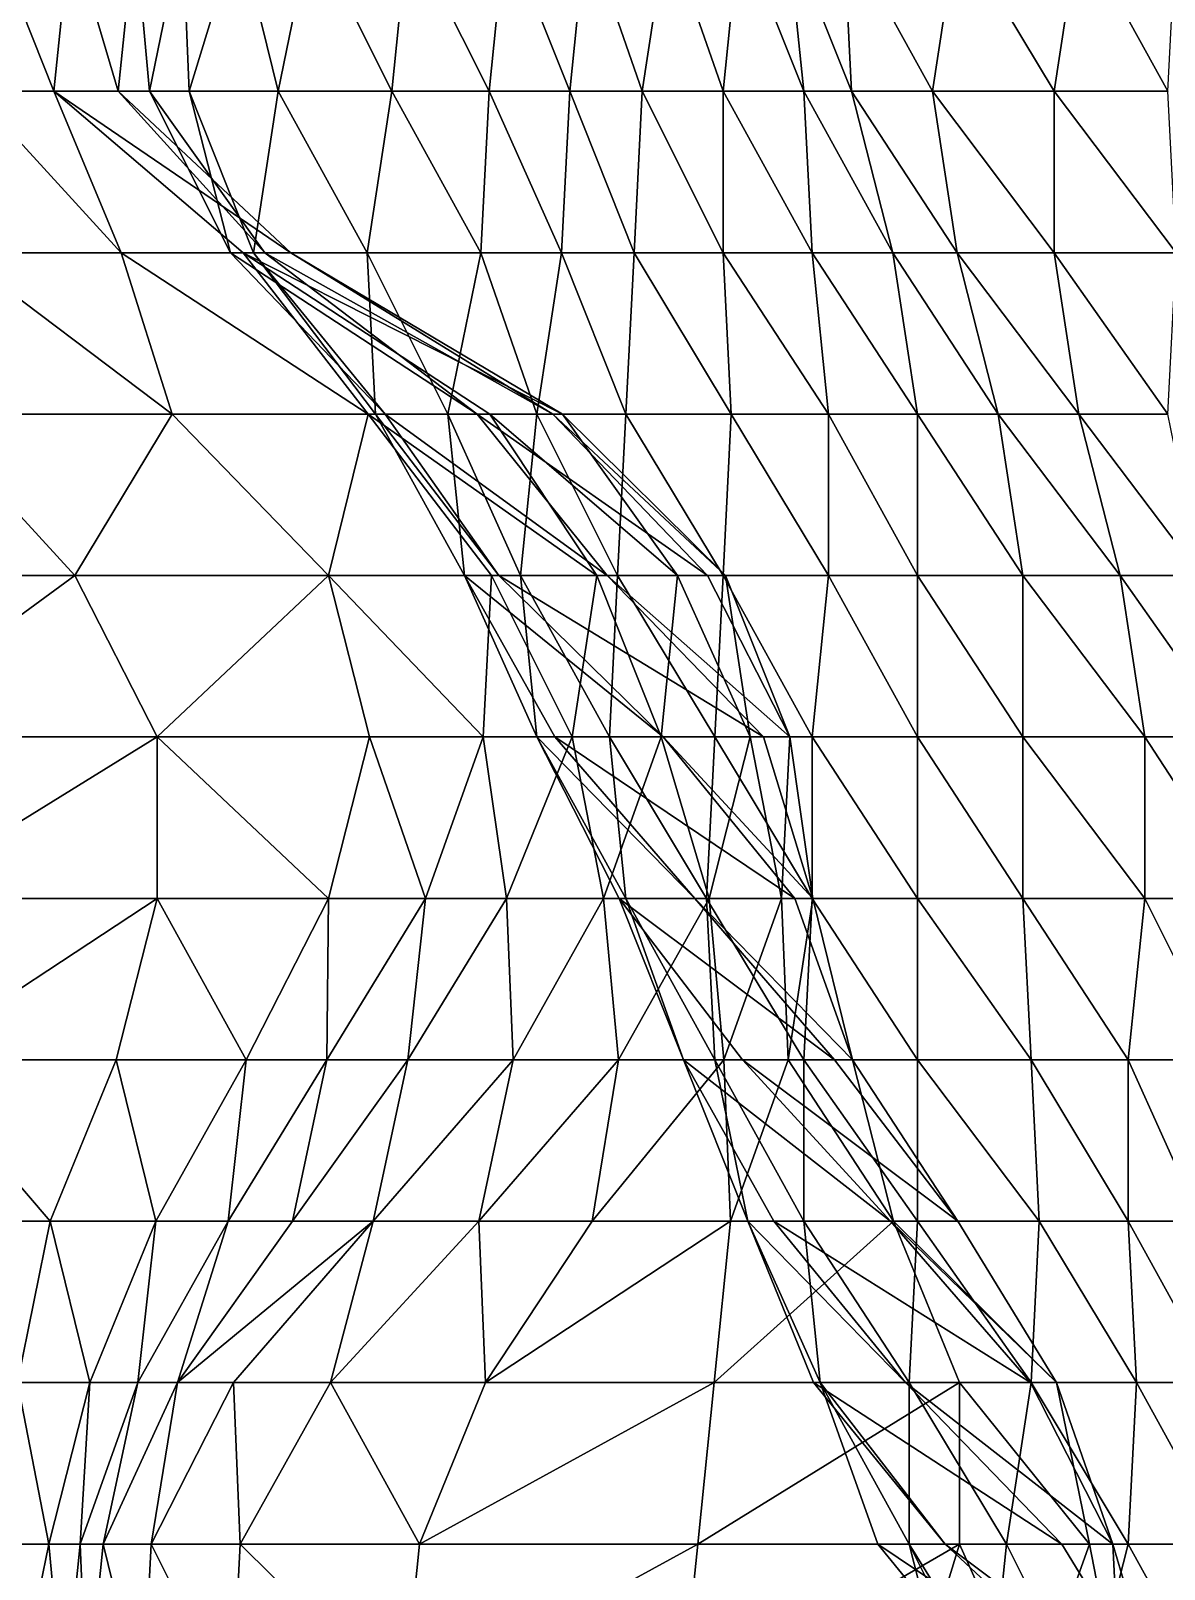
# Model space of a CAD drawing. Header units: metres. Extents: x -137 to 231, y -240 to 234.
# Drawn here: x 8.4 to 50.5, y 95.1 to 152.3 of the extents above; entities that cross this region are included whole.
import ezdxf

# ---------------------------------------------------------------- set-up
doc = ezdxf.new("R2010")
doc.units = ezdxf.units.M

msp = doc.modelspace()

# ---------------------------------------------------------------- linework, layer by layer
for points in [[(6.844788, 156, -347.07715), (6.233475, 150, -347.43005), (9.233475, 150, -352.62622), (9.233575, 150.0001, -352.62613)], [(6.844788, 156, -347.07715), (9.233475, 150, -352.62622), (9.844788, 156, -352.2733), (9.844888, 156.0001, -352.2732)], [(9.844788, 156, -352.2733), (9.233475, 150, -352.62622), (11.622162, 150, -358.17532), (11.622262, 150.0001, -358.17523)], [(9.844788, 156, -352.2733), (11.622162, 150, -358.17532), (12.233475, 156, -357.8224), (12.233575, 156.0001, -357.8223)], [(12.233475, 156, -357.8224), (11.622162, 150, -358.17532), (12.788239, 150, -364.4303), (12.788339, 150.0001, -364.4302)], [(12.233475, 156, -357.8224), (12.788239, 150, -364.4303), (14.010849, 156, -363.72443), (14.010949, 156.0001, -363.72433)], [(14.010849, 156, -363.72443), (12.788239, 150, -364.4303), (14.259949, 150, -370.5088), (14.260049, 150.0001, -370.5087)], [(14.010849, 156, -363.72443), (14.259949, 150, -370.5088), (16.093887, 156, -369.44998), (16.093987, 156.0001, -369.4499)], [(16.093887, 156, -369.44998), (14.259949, 150, -370.5088), (17.565598, 150, -375.52847), (17.565697, 150.0001, -375.52838)], [(16.093887, 156, -369.44998), (17.565598, 150, -375.52847), (18.788239, 156, -374.8226), (18.788338, 156.0001, -374.8225)], [(18.788239, 156, -374.8226), (17.565598, 150, -375.52847), (21.788239, 150, -380.01877), (21.788338, 150.0001, -380.01868)], [(18.788239, 156, -374.8226), (21.788239, 150, -380.01877), (22.399536, 156, -379.66583), (22.399635, 156.0001, -379.66574)], [(22.399536, 156, -379.66583), (21.788239, 150, -380.01877), (25.399536, 150, -384.86194), (25.399635, 150.0001, -384.86185)], [(22.399536, 156, -379.66583), (25.399536, 150, -384.86194), (26.010849, 156, -384.50903), (26.010948, 156.0001, -384.50894)], [(26.010849, 156, -384.50903), (25.399536, 150, -384.86194), (28.399536, 150, -390.0581), (28.399635, 150.0001, -390.058)], [(26.010849, 156, -384.50903), (28.399536, 150, -390.0581), (29.010849, 156, -389.7052), (29.010948, 156.0001, -389.7051)], [(29.010849, 156, -389.7052), (28.399536, 150, -390.0581), (31.093887, 150, -395.43073), (31.093987, 150.0001, -395.43063)], [(29.010849, 156, -389.7052), (31.093887, 150, -395.43073), (32.01085, 156, -394.90134), (32.01095, 156.0001, -394.90125)], [(32.01085, 156, -394.90134), (31.093887, 150, -395.43073), (34.093887, 150, -400.6269), (34.093987, 150.0001, -400.6268)], [(32.01085, 156, -394.90134), (34.093887, 150, -400.6269), (34.7052, 156, -400.27396), (34.7053, 156.0001, -400.27386)], [(34.7052, 156, -400.27396), (34.093887, 150, -400.6269), (37.093887, 150, -405.82303), (37.093987, 150.0001, -405.82294)], [(34.7052, 156, -400.27396), (37.093887, 150, -405.82303), (36.482574, 156, -406.176), (36.482674, 156.0001, -406.1759)], [(36.482574, 156, -406.176), (38.87126, 150, -411.7251), (38.565598, 156, -411.90155), (38.565697, 156.0001, -411.90146)], [(36.482574, 156, -406.176), (37.093887, 150, -405.82303), (38.87126, 150, -411.7251), (38.87136, 150.0001, -411.725)], [(38.565598, 156, -411.90155), (41.87126, 150, -416.92123), (42.78824, 156, -416.3918), (42.788338, 156.0001, -416.39172)], [(38.565598, 156, -411.90155), (38.87126, 150, -411.7251), (41.87126, 150, -416.92123), (41.87136, 150.0001, -416.92114)], [(42.78824, 156, -416.3918), (41.87126, 150, -416.92123), (46.399536, 150, -421.23505), (46.399635, 150.0001, -421.23495)], [(42.78824, 156, -416.3918), (46.399536, 150, -421.23505), (47.316513, 156, -420.70563), (47.316612, 156.0001, -420.70554)], [(47.316513, 156, -420.70563), (46.399536, 150, -421.23505), (50.62216, 150, -425.72528), (50.62226, 150.0001, -425.7252)], [(47.316513, 156, -420.70563), (50.62216, 150, -425.72528), (50.92781, 156, -425.54883), (50.92791, 156.0001, -425.54874)], [(6.233475, 150, -347.43005), (5.678726, 144, -340.82214), (11.735291, 144, -344.2536), (11.735391, 144.0001, -344.2535)], [(9.233475, 150, -352.62622), (6.233475, 150, -347.43005), (11.735291, 144, -344.2536), (11.735391, 144.0001, -344.2535)], [(18.04094, 144, -354.46942), (11.622162, 150, -358.17532), (9.233475, 150, -352.62622), (9.233575, 150.0001, -352.62613)], [(9.233475, 150, -352.62622), (11.735291, 144, -344.2536), (16.263565, 144, -348.56738), (16.263664, 144.0001, -348.5673)], [(18.04094, 144, -354.46942), (9.233475, 150, -352.62622), (16.263565, 144, -348.56738), (16.263664, 144.0001, -348.5673)], [(17.067413, 144, -361.95972), (12.788239, 150, -364.4303), (11.622162, 150, -358.17532), (11.622262, 150.0001, -358.17523)], [(17.067413, 144, -361.95972), (11.622162, 150, -358.17532), (18.04094, 144, -354.46942), (18.041039, 144.0001, -354.46933)], [(12.788239, 150, -364.4303), (15.788239, 144, -369.62646), (14.259949, 150, -370.5088), (14.260049, 150.0001, -370.5087)], [(12.788239, 150, -364.4303), (17.067413, 144, -361.95972), (15.788239, 144, -369.62646), (15.788339, 144.0001, -369.62637)], [(14.259949, 150, -370.5088), (16.648636, 144, -376.0579), (17.565598, 150, -375.52847), (17.565697, 150.0001, -375.52838)], [(14.259949, 150, -370.5088), (15.788239, 144, -369.62646), (16.648636, 144, -376.0579), (16.648735, 144.0001, -376.0578)], [(17.565598, 150, -375.52847), (16.648636, 144, -376.0579), (20.871262, 144, -380.54816), (20.87136, 144.0001, -380.54807)], [(17.565598, 150, -375.52847), (20.871262, 144, -380.54816), (21.788239, 150, -380.01877), (21.788338, 150.0001, -380.01868)], [(21.788239, 150, -380.01877), (20.871262, 144, -380.54816), (25.093887, 144, -385.03845), (25.093987, 144.0001, -385.03836)], [(21.788239, 150, -380.01877), (25.093887, 144, -385.03845), (25.399536, 150, -384.86194), (25.399635, 150.0001, -384.86185)], [(25.399536, 150, -384.86194), (25.093887, 144, -385.03845), (28.093887, 144, -390.23462), (28.093987, 144.0001, -390.23453)], [(25.399536, 150, -384.86194), (28.093887, 144, -390.23462), (28.399536, 150, -390.0581), (28.399635, 150.0001, -390.058)], [(28.399536, 150, -390.0581), (28.093887, 144, -390.23462), (30.788239, 144, -395.6072), (30.788338, 144.0001, -395.60712)], [(28.399536, 150, -390.0581), (30.788239, 144, -395.6072), (31.093887, 150, -395.43073), (31.093987, 150.0001, -395.43063)], [(31.093887, 150, -395.43073), (30.788239, 144, -395.6072), (34.093887, 144, -400.6269), (34.093987, 144.0001, -400.6268)], [(31.093887, 150, -395.43073), (34.093887, 144, -400.6269), (34.093887, 150, -400.6269), (34.093987, 150.0001, -400.6268)], [(34.093887, 150, -400.6269), (37.399536, 144, -405.64658), (37.093887, 150, -405.82303), (37.093987, 150.0001, -405.82294)], [(34.093887, 150, -400.6269), (34.093887, 144, -400.6269), (37.399536, 144, -405.64658), (37.399635, 144.0001, -405.64648)], [(37.093887, 150, -405.82303), (40.399536, 144, -410.84274), (38.87126, 150, -411.7251), (38.87136, 150.0001, -411.725)], [(37.093887, 150, -405.82303), (37.399536, 144, -405.64658), (40.399536, 144, -410.84274), (40.399635, 144.0001, -410.84265)], [(38.87126, 150, -411.7251), (42.78824, 144, -416.3918), (41.87126, 150, -416.92123), (41.87136, 150.0001, -416.92114)], [(38.87126, 150, -411.7251), (40.399536, 144, -410.84274), (42.78824, 144, -416.3918), (42.788338, 144.0001, -416.39172)], [(41.87126, 150, -416.92123), (46.399536, 144, -421.23505), (46.399536, 150, -421.23505), (46.399635, 150.0001, -421.23495)], [(41.87126, 150, -416.92123), (42.78824, 144, -416.3918), (46.399536, 144, -421.23505), (46.399635, 144.0001, -421.23495)], [(46.399536, 150, -421.23505), (50.92781, 144, -425.54883), (50.62216, 150, -425.72528), (50.62226, 150.0001, -425.7252)], [(46.399536, 150, -421.23505), (46.399536, 144, -421.23505), (50.92781, 144, -425.54883), (50.92791, 144.0001, -425.54874)], [(5.678726, 144, -340.82214), (4.512665, 138, -334.5672), (13.625778, 138, -336.23392), (13.625878, 138.0001, -336.23383)], [(11.735291, 144, -344.2536), (5.678726, 144, -340.82214), (13.625778, 138, -336.23392), (13.625878, 138.0001, -336.23383)], [(11.735291, 144, -344.2536), (13.625778, 138, -336.23392), (20.904968, 138, -338.95947), (20.905067, 138.0001, -338.95938)], [(16.263565, 144, -348.56738), (11.735291, 144, -344.2536), (20.904968, 138, -338.95947), (20.905067, 138.0001, -338.95938)], [(24.957916, 138, -364.33234), (15.788239, 144, -369.62646), (17.067413, 144, -361.95972), (17.067513, 144.0001, -361.95963)], [(21.539139, 138, -373.23438), (16.648636, 144, -376.0579), (15.788239, 144, -369.62646), (15.788339, 144.0001, -369.62637)], [(21.539139, 138, -373.23438), (15.788239, 144, -369.62646), (24.957916, 138, -364.33234), (24.958015, 138.0001, -364.33224)], [(28.127594, 138, -348.6459), (18.04094, 144, -354.46942), (16.263565, 144, -348.56738), (16.263664, 144.0001, -348.5673)], [(16.263565, 144, -348.56738), (20.904968, 138, -338.95947), (25.433243, 138, -343.2733), (25.433342, 138.0001, -343.2732)], [(28.127594, 138, -348.6459), (16.263565, 144, -348.56738), (25.433243, 138, -343.2733), (25.433342, 138.0001, -343.2732)], [(16.648636, 144, -376.0579), (21.17691, 138, -380.3717), (20.871262, 144, -380.54816), (20.87136, 144.0001, -380.54807)], [(16.648636, 144, -376.0579), (21.539139, 138, -373.23438), (21.17691, 138, -380.3717), (21.17701, 138.0001, -380.3716)], [(27.765366, 138, -355.78323), (17.067413, 144, -361.95972), (18.04094, 144, -354.46942), (18.041039, 144.0001, -354.46933)], [(24.957916, 138, -364.33234), (17.067413, 144, -361.95972), (27.765366, 138, -355.78323), (27.765465, 138.0001, -355.78314)], [(27.765366, 138, -355.78323), (18.04094, 144, -354.46942), (28.127594, 138, -348.6459), (28.127693, 138.0001, -348.6458)], [(20.871262, 144, -380.54816), (23.871262, 138, -385.74432), (25.093887, 144, -385.03845), (25.093987, 144.0001, -385.03836)], [(20.871262, 144, -380.54816), (21.17691, 138, -380.3717), (23.871262, 138, -385.74432), (23.87136, 138.0001, -385.74423)], [(25.093887, 144, -385.03845), (23.871262, 138, -385.74432), (27.17691, 138, -390.764), (27.17701, 138.0001, -390.76392)], [(25.093887, 144, -385.03845), (27.17691, 138, -390.764), (28.093887, 144, -390.23462), (28.093987, 144.0001, -390.23453)], [(28.093887, 144, -390.23462), (27.17691, 138, -390.764), (30.482574, 138, -395.78366), (30.482674, 138.0001, -395.78357)], [(28.093887, 144, -390.23462), (30.482574, 138, -395.78366), (30.788239, 144, -395.6072), (30.788338, 144.0001, -395.60712)], [(30.788239, 144, -395.6072), (30.482574, 138, -395.78366), (34.399536, 138, -400.45044), (34.399635, 138.0001, -400.45035)], [(30.788239, 144, -395.6072), (34.399536, 138, -400.45044), (34.093887, 144, -400.6269), (34.093987, 144.0001, -400.6268)], [(34.093887, 144, -400.6269), (38.01085, 138, -405.29364), (37.399536, 144, -405.64658), (37.399635, 144.0001, -405.64648)], [(34.093887, 144, -400.6269), (34.399536, 138, -400.45044), (38.01085, 138, -405.29364), (38.01095, 138.0001, -405.29355)], [(37.399536, 144, -405.64658), (41.316513, 138, -410.31332), (40.399536, 144, -410.84274), (40.399635, 144.0001, -410.84265)], [(37.399536, 144, -405.64658), (38.01085, 138, -405.29364), (41.316513, 138, -410.31332), (41.316612, 138.0001, -410.31323)], [(40.399536, 144, -410.84274), (44.316513, 138, -415.50946), (42.78824, 144, -416.3918), (42.788338, 144.0001, -416.39172)], [(40.399536, 144, -410.84274), (41.316513, 138, -410.31332), (44.316513, 138, -415.50946), (44.316612, 138.0001, -415.50937)], [(42.78824, 144, -416.3918), (47.316513, 138, -420.70563), (46.399536, 144, -421.23505), (46.399635, 144.0001, -421.23495)], [(42.78824, 144, -416.3918), (44.316513, 138, -415.50946), (47.316513, 138, -420.70563), (47.316612, 138.0001, -420.70554)], [(46.399536, 144, -421.23505), (50.62216, 138, -425.72528), (50.92781, 144, -425.54883), (50.92791, 144.0001, -425.54874)], [(46.399536, 144, -421.23505), (47.316513, 138, -420.70563), (50.62216, 138, -425.72528), (50.62226, 138.0001, -425.7252)], [(-0.932571, 132, -330.78278), (10.014481, 132, -331.39072), (4.512665, 138, -334.5672), (4.512765, 138.0001, -334.5671)], [(10.014481, 132, -331.39072), (13.625778, 138, -336.23392), (4.512665, 138, -334.5672), (4.512765, 138.0001, -334.5671)], [(10.014481, 132, -331.39072), (19.433243, 132, -332.88098), (13.625778, 138, -336.23392), (13.625878, 138.0001, -336.23383)], [(20.904968, 138, -338.95947), (13.625778, 138, -336.23392), (19.433243, 132, -332.88098), (19.433342, 132.0001, -332.8809)], [(20.904968, 138, -338.95947), (19.433243, 132, -332.88098), (25.489807, 132, -336.31244), (25.489906, 132.0001, -336.31235)], [(20.904968, 138, -338.95947), (29.406769, 132, -340.9792), (25.433243, 138, -343.2733), (25.433342, 138.0001, -343.2732)], [(20.904968, 138, -338.95947), (25.489807, 132, -336.31244), (29.406769, 132, -340.9792), (29.406868, 132.0001, -340.9791)], [(25.761765, 132, -377.72464), (21.17691, 138, -380.3717), (21.539139, 138, -373.23438), (21.539238, 138.0001, -373.23428)], [(21.17691, 138, -380.3717), (24.482574, 132, -385.39136), (23.871262, 138, -385.74432), (23.87136, 138.0001, -385.74423)], [(21.17691, 138, -380.3717), (25.761765, 132, -377.72464), (24.482574, 132, -385.39136), (24.482674, 132.0001, -385.39127)], [(29.791855, 132, -368.46967), (21.539139, 138, -373.23438), (24.957916, 138, -364.33234), (24.958015, 138.0001, -364.33224)], [(25.761765, 132, -377.72464), (21.539139, 138, -373.23438), (29.791855, 132, -368.46967), (29.791954, 132.0001, -368.46957)], [(23.871262, 138, -385.74432), (26.565598, 132, -391.11694), (27.17691, 138, -390.764), (27.17701, 138.0001, -390.76392)], [(23.871262, 138, -385.74432), (24.482574, 132, -385.39136), (26.565598, 132, -391.11694), (26.565697, 132.0001, -391.11685)], [(33.51628, 132, -359.39114), (24.957916, 138, -364.33234), (27.765366, 138, -355.78323), (27.765465, 138.0001, -355.78314)], [(29.791855, 132, -368.46967), (24.957916, 138, -364.33234), (33.51628, 132, -359.39114), (33.51638, 132.0001, -359.39105)], [(25.433243, 138, -343.2733), (32.40677, 132, -346.17532), (28.127594, 138, -348.6459), (28.127693, 138.0001, -348.6458)], [(25.433243, 138, -343.2733), (29.406769, 132, -340.9792), (32.40677, 132, -346.17532), (32.406868, 132.0001, -346.17523)], [(27.17691, 138, -390.764), (26.565598, 132, -391.11694), (30.17691, 132, -395.96014), (30.17701, 132.0001, -395.96005)], [(27.17691, 138, -390.764), (30.17691, 132, -395.96014), (30.482574, 138, -395.78366), (30.482674, 138.0001, -395.78357)], [(34.18416, 132, -352.07736), (27.765366, 138, -355.78323), (28.127594, 138, -348.6459), (28.127693, 138.0001, -348.6458)], [(33.51628, 132, -359.39114), (27.765366, 138, -355.78323), (34.18416, 132, -352.07736), (34.184258, 132.0001, -352.07727)], [(34.18416, 132, -352.07736), (28.127594, 138, -348.6459), (32.40677, 132, -346.17532), (32.406868, 132.0001, -346.17523)], [(30.482574, 138, -395.78366), (30.17691, 132, -395.96014), (34.093887, 132, -400.6269), (34.093987, 132.0001, -400.6268)], [(30.482574, 138, -395.78366), (34.093887, 132, -400.6269), (34.399536, 138, -400.45044), (34.399635, 138.0001, -400.45035)], [(34.399536, 138, -400.45044), (34.093887, 132, -400.6269), (38.01085, 132, -405.29364), (38.01095, 132.0001, -405.29355)], [(34.399536, 138, -400.45044), (38.01085, 132, -405.29364), (38.01085, 138, -405.29364), (38.01095, 138.0001, -405.29355)], [(38.01085, 138, -405.29364), (41.316513, 132, -410.31332), (41.316513, 138, -410.31332), (41.316612, 138.0001, -410.31323)], [(38.01085, 138, -405.29364), (38.01085, 132, -405.29364), (41.316513, 132, -410.31332), (41.316612, 132.0001, -410.31323)], [(41.316513, 138, -410.31332), (45.233475, 132, -414.98004), (44.316513, 138, -415.50946), (44.316612, 138.0001, -415.50937)], [(41.316513, 138, -410.31332), (41.316513, 132, -410.31332), (45.233475, 132, -414.98004), (45.233574, 132.0001, -414.97995)], [(44.316513, 138, -415.50946), (48.844788, 132, -419.82327), (47.316513, 138, -420.70563), (47.316612, 138.0001, -420.70554)], [(44.316513, 138, -415.50946), (45.233475, 132, -414.98004), (48.844788, 132, -419.82327), (48.844887, 132.0001, -419.82318)], [(47.316513, 138, -420.70563), (51.844788, 132, -425.0194), (50.62216, 138, -425.72528), (50.62226, 138.0001, -425.7252)], [(47.316513, 138, -420.70563), (48.844788, 132, -419.82327), (51.844788, 132, -425.0194), (51.844887, 132.0001, -425.01932)], [(1.818329, 126, -329.19458), (10.014481, 132, -331.39072), (-0.932571, 132, -330.78278), (-0.932471, 132.0001, -330.78268)], [(1.818329, 126, -329.19458), (13.071045, 126, -329.626), (10.014481, 132, -331.39072), (10.014581, 132.0001, -331.39062)], [(13.071045, 126, -329.626), (19.433243, 132, -332.88098), (10.014481, 132, -331.39072), (10.014581, 132.0001, -331.39062)], [(13.071045, 126, -329.626), (20.961533, 126, -331.99863), (19.433243, 132, -332.88098), (19.433342, 132.0001, -332.8809)], [(19.433243, 132, -332.88098), (25.184158, 126, -336.4889), (25.489807, 132, -336.31244), (25.489906, 132.0001, -336.31235)], [(19.433243, 132, -332.88098), (20.961533, 126, -331.99863), (25.184158, 126, -336.4889), (25.184258, 126.0001, -336.4888)], [(31.874878, 126, -374.19525), (27.844788, 126, -383.4502), (24.482574, 132, -385.39136), (24.482674, 132.0001, -385.39127)], [(31.874878, 126, -374.19525), (24.482574, 132, -385.39136), (25.761765, 132, -377.72464), (25.761864, 132.0001, -377.72455)], [(24.482574, 132, -385.39136), (27.17691, 126, -390.764), (26.565598, 132, -391.11694), (26.565697, 132.0001, -391.11685)], [(24.482574, 132, -385.39136), (27.844788, 126, -383.4502), (27.17691, 126, -390.764), (27.17701, 126.0001, -390.76392)], [(25.489807, 132, -336.31244), (25.184158, 126, -336.4889), (28.489807, 126, -341.50858), (28.489906, 126.0001, -341.50848)], [(25.489807, 132, -336.31244), (28.489807, 126, -341.50858), (29.406769, 132, -340.9792), (29.406868, 132.0001, -340.9791)], [(35.59932, 126, -365.1167), (31.874878, 126, -374.19525), (25.761765, 132, -377.72464), (25.761864, 132.0001, -377.72455)], [(35.59932, 126, -365.1167), (25.761765, 132, -377.72464), (29.791855, 132, -368.46967), (29.791954, 132.0001, -368.46957)], [(26.565598, 132, -391.11694), (29.871262, 126, -396.13663), (30.17691, 132, -395.96014), (30.17701, 132.0001, -395.96005)], [(26.565598, 132, -391.11694), (27.17691, 126, -390.764), (29.871262, 126, -396.13663), (29.87136, 126.0001, -396.13654)], [(29.406769, 132, -340.9792), (28.489807, 126, -341.50858), (31.795471, 126, -346.52826), (31.79557, 126.0001, -346.52817)], [(29.406769, 132, -340.9792), (31.795471, 126, -346.52826), (32.40677, 132, -346.17532), (32.406868, 132.0001, -346.17523)], [(36.572845, 126, -357.62646), (35.59932, 126, -365.1167), (29.791855, 132, -368.46967), (29.791954, 132.0001, -368.46957)], [(36.572845, 126, -357.62646), (29.791855, 132, -368.46967), (33.51628, 132, -359.39114), (33.51638, 132.0001, -359.39105)], [(30.17691, 132, -395.96014), (29.871262, 126, -396.13663), (33.78824, 126, -400.80338), (33.788338, 126.0001, -400.80328)], [(30.17691, 132, -395.96014), (33.78824, 126, -400.80338), (34.093887, 132, -400.6269), (34.093987, 132.0001, -400.6268)], [(32.40677, 132, -346.17532), (31.795471, 126, -346.52826), (35.10112, 126, -351.54794), (35.10122, 126.0001, -351.54785)], [(32.40677, 132, -346.17532), (35.10112, 126, -351.54794), (34.18416, 132, -352.07736), (34.184258, 132.0001, -352.07727)], [(34.18416, 132, -352.07736), (36.572845, 126, -357.62646), (33.51628, 132, -359.39114), (33.51638, 132.0001, -359.39105)], [(34.093887, 132, -400.6269), (33.78824, 126, -400.80338), (37.399536, 126, -405.64658), (37.399635, 126.0001, -405.64648)], [(34.093887, 132, -400.6269), (37.399536, 126, -405.64658), (38.01085, 132, -405.29364), (38.01095, 132.0001, -405.29355)], [(34.18416, 132, -352.07736), (35.10112, 126, -351.54794), (36.572845, 126, -357.62646), (36.572945, 126.0001, -357.62637)], [(38.01085, 132, -405.29364), (37.399536, 126, -405.64658), (41.316513, 126, -410.31332), (41.316612, 126.0001, -410.31323)], [(38.01085, 132, -405.29364), (41.316513, 126, -410.31332), (41.316513, 132, -410.31332), (41.316612, 132.0001, -410.31323)], [(41.316513, 132, -410.31332), (45.233475, 126, -414.98004), (45.233475, 132, -414.98004), (45.233574, 132.0001, -414.97995)], [(41.316513, 132, -410.31332), (41.316513, 126, -410.31332), (45.233475, 126, -414.98004), (45.233574, 126.0001, -414.97995)], [(45.233475, 132, -414.98004), (49.761765, 126, -419.29385), (48.844788, 132, -419.82327), (48.844887, 132.0001, -419.82318)], [(45.233475, 132, -414.98004), (45.233475, 126, -414.98004), (49.761765, 126, -419.29385), (49.761864, 126.0001, -419.29376)], [(48.844788, 132, -419.82327), (53.067413, 126, -424.31354), (51.844788, 132, -425.0194), (51.844887, 132.0001, -425.01932)], [(48.844788, 132, -419.82327), (49.761765, 126, -419.29385), (53.067413, 126, -424.31354), (53.067513, 126.0001, -424.31345)], [(3.346603, 120, -328.3122), (13.071045, 126, -329.626), (1.818329, 126, -329.19458), (1.818429, 126.0001, -329.1945)], [(3.346603, 120, -328.3122), (13.071045, 120, -329.626), (13.071045, 126, -329.626), (13.071145, 126.0001, -329.62592)], [(13.071045, 126, -329.626), (19.433243, 120, -332.88098), (20.961533, 126, -331.99863), (20.961632, 126.0001, -331.99854)], [(13.071045, 126, -329.626), (13.071045, 120, -329.626), (19.433243, 120, -332.88098), (19.433342, 120.0001, -332.8809)], [(20.961533, 126, -331.99863), (19.433243, 120, -332.88098), (23.044556, 120, -337.72418), (23.044655, 120.0001, -337.7241)], [(20.961533, 126, -331.99863), (23.044556, 120, -337.72418), (25.184158, 126, -336.4889), (25.184258, 126.0001, -336.4888)], [(25.184158, 126, -336.4889), (23.044556, 120, -337.72418), (26.044556, 120, -342.92035), (26.044655, 120.0001, -342.92026)], [(25.184158, 126, -336.4889), (26.044556, 120, -342.92035), (28.489807, 126, -341.50858), (28.489906, 126.0001, -341.50848)], [(28.489807, 126, -341.50858), (26.044556, 120, -342.92035), (29.655869, 120, -347.76355), (29.655968, 120.0001, -347.76346)], [(33.04094, 120, -380.4502), (30.233475, 120, -388.9993), (27.17691, 126, -390.764), (27.17701, 126.0001, -390.76392)], [(33.04094, 120, -380.4502), (27.17691, 126, -390.764), (27.844788, 126, -383.4502), (27.844887, 126.0001, -383.4501)], [(27.17691, 126, -390.764), (30.482574, 120, -395.78366), (29.871262, 126, -396.13663), (29.87136, 126.0001, -396.13654)], [(27.17691, 126, -390.764), (30.233475, 120, -388.9993), (30.482574, 120, -395.78366), (30.482674, 120.0001, -395.78357)], [(36.765366, 120, -371.3717), (33.04094, 120, -380.4502), (27.844788, 126, -383.4502), (27.844887, 126.0001, -383.4501)], [(36.765366, 120, -371.3717), (27.844788, 126, -383.4502), (31.874878, 126, -374.19525), (31.874977, 126.0001, -374.19516)], [(28.489807, 126, -341.50858), (29.655869, 120, -347.76355), (31.795471, 126, -346.52826), (31.79557, 126.0001, -346.52817)], [(31.795471, 126, -346.52826), (29.655869, 120, -347.76355), (33.572845, 120, -352.4303), (33.572945, 120.0001, -352.4302)], [(29.871262, 126, -396.13663), (33.482574, 120, -400.97983), (33.78824, 126, -400.80338), (33.788338, 126.0001, -400.80328)], [(29.871262, 126, -396.13663), (30.482574, 120, -395.78366), (33.482574, 120, -400.97983), (33.482674, 120.0001, -400.97974)], [(31.795471, 126, -346.52826), (33.572845, 120, -352.4303), (35.10112, 126, -351.54794), (35.10122, 126.0001, -351.54785)], [(37.433243, 120, -364.0579), (36.765366, 120, -371.3717), (31.874878, 126, -374.19525), (31.874977, 126.0001, -374.19516)], [(37.433243, 120, -364.0579), (31.874878, 126, -374.19525), (35.59932, 126, -365.1167), (35.59942, 126.0001, -365.1166)], [(33.78824, 126, -400.80338), (33.482574, 120, -400.97983), (37.399536, 120, -405.64658), (37.399635, 120.0001, -405.64648)], [(35.10112, 126, -351.54794), (33.572845, 120, -352.4303), (36.26718, 120, -357.80292), (36.26728, 120.0001, -357.80283)], [(33.78824, 126, -400.80338), (37.399536, 120, -405.64658), (37.399536, 126, -405.64658), (37.399635, 126.0001, -405.64648)], [(35.10112, 126, -351.54794), (36.26718, 120, -357.80292), (36.572845, 126, -357.62646), (36.572945, 126.0001, -357.62637)], [(36.572845, 126, -357.62646), (37.433243, 120, -364.0579), (35.59932, 126, -365.1167), (35.59942, 126.0001, -365.1166)], [(36.572845, 126, -357.62646), (36.26718, 120, -357.80292), (37.433243, 120, -364.0579), (37.433342, 120.0001, -364.0578)], [(37.399536, 126, -405.64658), (41.316513, 120, -410.31332), (41.316513, 126, -410.31332), (41.316612, 126.0001, -410.31323)], [(37.399536, 126, -405.64658), (37.399536, 120, -405.64658), (41.316513, 120, -410.31332), (41.316612, 120.0001, -410.31323)], [(41.316513, 126, -410.31332), (45.233475, 120, -414.98004), (45.233475, 126, -414.98004), (45.233574, 126.0001, -414.97995)], [(41.316513, 126, -410.31332), (41.316513, 120, -410.31332), (45.233475, 120, -414.98004), (45.233574, 120.0001, -414.97995)], [(45.233475, 126, -414.98004), (49.761765, 120, -419.29385), (49.761765, 126, -419.29385), (49.761864, 126.0001, -419.29376)], [(45.233475, 126, -414.98004), (45.233475, 120, -414.98004), (49.761765, 120, -419.29385), (49.761864, 120.0001, -419.29376)], [(49.761765, 126, -419.29385), (53.678726, 120, -423.96057), (53.067413, 126, -424.31354), (53.067513, 126.0001, -424.31345)], [(49.761765, 126, -419.29385), (49.761765, 120, -419.29385), (53.678726, 120, -423.96057), (53.678825, 120.0001, -423.96048)], [(3.957916, 114, -327.95926), (13.071045, 120, -329.626), (3.346603, 120, -328.3122), (3.346703, 120.0001, -328.3121)], [(3.957916, 114, -327.95926), (11.542755, 114, -330.50836), (13.071045, 120, -329.626), (13.071145, 120.0001, -329.62592)], [(13.071045, 120, -329.626), (11.542755, 114, -330.50836), (16.376694, 114, -334.6457), (16.376793, 114.0001, -334.6456)], [(13.071045, 120, -329.626), (16.376694, 114, -334.6457), (19.433243, 120, -332.88098), (19.433342, 120.0001, -332.8809)], [(19.433243, 120, -332.88098), (16.376694, 114, -334.6457), (19.376694, 114, -339.84186), (19.376793, 114.0001, -339.84177)], [(19.433243, 120, -332.88098), (19.376694, 114, -339.84186), (23.044556, 120, -337.72418), (23.044655, 120.0001, -337.7241)], [(23.044556, 120, -337.72418), (19.376694, 114, -339.84186), (22.376694, 114, -345.038), (22.376793, 114.0001, -345.0379)], [(23.044556, 120, -337.72418), (22.376694, 114, -345.038), (26.044556, 120, -342.92035), (26.044655, 120.0001, -342.92026)], [(26.044556, 120, -342.92035), (22.376694, 114, -345.038), (26.293655, 114, -349.7047), (26.293755, 114.0001, -349.70462)], [(26.044556, 120, -342.92035), (26.293655, 114, -349.7047), (29.655869, 120, -347.76355), (29.655968, 120.0001, -347.76346)], [(29.655869, 120, -347.76355), (26.293655, 114, -349.7047), (30.210617, 114, -354.37146), (30.210716, 114.0001, -354.37137)], [(29.655869, 120, -347.76355), (30.210617, 114, -354.37146), (33.572845, 120, -352.4303), (33.572945, 120.0001, -352.4302)], [(33.572845, 120, -352.4303), (30.210617, 114, -354.37146), (34.127594, 114, -359.0382), (34.127693, 114.0001, -359.03812)], [(38.237106, 114, -377.4502), (34.818314, 114, -386.35223), (30.233475, 120, -388.9993), (30.233574, 120.0001, -388.9992)], [(38.237106, 114, -377.4502), (30.233475, 120, -388.9993), (33.04094, 120, -380.4502), (33.04104, 120.0001, -380.4501)], [(30.233475, 120, -388.9993), (32.62216, 114, -394.5484), (30.482574, 120, -395.78366), (30.482674, 120.0001, -395.78357)], [(30.233475, 120, -388.9993), (34.818314, 114, -386.35223), (32.62216, 114, -394.5484), (32.62226, 114.0001, -394.5483)], [(30.482574, 120, -395.78366), (33.78824, 114, -400.80338), (33.482574, 120, -400.97983), (33.482674, 120.0001, -400.97974)], [(30.482574, 120, -395.78366), (32.62216, 114, -394.5484), (33.78824, 114, -400.80338), (33.788338, 114.0001, -400.80328)], [(38.90497, 114, -370.1364), (38.237106, 114, -377.4502), (33.04094, 120, -380.4502), (33.04104, 120.0001, -380.4501)], [(38.90497, 114, -370.1364), (33.04094, 120, -380.4502), (36.765366, 120, -371.3717), (36.765465, 120.0001, -371.3716)], [(33.482574, 120, -400.97983), (37.093887, 114, -405.82303), (37.399536, 120, -405.64658), (37.399635, 120.0001, -405.64648)], [(33.482574, 120, -400.97983), (33.78824, 114, -400.80338), (37.093887, 114, -405.82303), (37.093987, 114.0001, -405.82294)], [(33.572845, 120, -352.4303), (34.127594, 114, -359.0382), (36.26718, 120, -357.80292), (36.26728, 120.0001, -357.80283)], [(36.26718, 120, -357.80292), (34.127594, 114, -359.0382), (36.51628, 114, -364.5873), (36.51638, 114.0001, -364.58722)], [(36.26718, 120, -357.80292), (36.51628, 114, -364.5873), (37.433243, 120, -364.0579), (37.433342, 120.0001, -364.0578)], [(37.433243, 120, -364.0579), (36.51628, 114, -364.5873), (38.90497, 114, -370.1364), (38.905067, 114.0001, -370.13632)], [(37.433243, 120, -364.0579), (38.90497, 114, -370.1364), (36.765366, 120, -371.3717), (36.765465, 120.0001, -371.3716)], [(37.399536, 120, -405.64658), (37.093887, 114, -405.82303), (41.316513, 114, -410.31332), (41.316612, 114.0001, -410.31323)], [(37.399536, 120, -405.64658), (41.316513, 114, -410.31332), (41.316513, 120, -410.31332), (41.316612, 120.0001, -410.31323)], [(41.316513, 120, -410.31332), (45.53914, 114, -414.8036), (45.233475, 120, -414.98004), (45.233574, 120.0001, -414.97995)], [(41.316513, 120, -410.31332), (41.316513, 114, -410.31332), (45.53914, 114, -414.8036), (45.539238, 114.0001, -414.8035)], [(45.233475, 120, -414.98004), (49.150436, 114, -419.6468), (49.761765, 120, -419.29385), (49.761864, 120.0001, -419.29376)], [(45.233475, 120, -414.98004), (45.53914, 114, -414.8036), (49.150436, 114, -419.6468), (49.150536, 114.0001, -419.6467)], [(49.761765, 120, -419.29385), (49.150436, 114, -419.6468), (52.761765, 114, -424.49), (52.761864, 114.0001, -424.4899)], [(49.761765, 120, -419.29385), (52.761765, 114, -424.49), (53.678726, 120, -423.96057), (53.678825, 120.0001, -423.96048)], [(3.957916, 114, -327.95926), (3.346603, 108, -328.3122), (9.097519, 108, -331.9201), (9.097619, 108.0001, -331.92)], [(3.957916, 114, -327.95926), (9.097519, 108, -331.9201), (11.542755, 114, -330.50836), (11.542855, 114.0001, -330.50827)], [(11.542755, 114, -330.50836), (9.097519, 108, -331.9201), (13.014481, 108, -336.58685), (13.014581, 108.0001, -336.58676)], [(11.542755, 114, -330.50836), (13.014481, 108, -336.58685), (16.376694, 114, -334.6457), (16.376793, 114.0001, -334.6456)], [(16.376694, 114, -334.6457), (13.014481, 108, -336.58685), (15.708817, 108, -341.95947), (15.708917, 108.0001, -341.95938)], [(16.376694, 114, -334.6457), (15.708817, 108, -341.95947), (19.376694, 114, -339.84186), (19.376793, 114.0001, -339.84177)], [(19.376694, 114, -339.84186), (15.708817, 108, -341.95947), (18.097504, 108, -347.50858), (18.097603, 108.0001, -347.50848)], [(19.376694, 114, -339.84186), (18.097504, 108, -347.50858), (22.376694, 114, -345.038), (22.376793, 114.0001, -345.0379)], [(22.376694, 114, -345.038), (18.097504, 108, -347.50858), (21.097504, 108, -352.7047), (21.097603, 108.0001, -352.70462)], [(22.376694, 114, -345.038), (21.097504, 108, -352.7047), (26.293655, 114, -349.7047), (26.293755, 114.0001, -349.70462)], [(26.293655, 114, -349.7047), (21.097504, 108, -352.7047), (25.01448, 108, -357.37146), (25.01458, 108.0001, -357.37137)], [(26.293655, 114, -349.7047), (25.01448, 108, -357.37146), (30.210617, 114, -354.37146), (30.210716, 114.0001, -354.37137)], [(30.210617, 114, -354.37146), (25.01448, 108, -357.37146), (29.237106, 108, -361.86176), (29.237206, 108.0001, -361.86166)], [(30.210617, 114, -354.37146), (29.237106, 108, -361.86176), (34.127594, 114, -359.0382), (34.127693, 114.0001, -359.03812)], [(34.127594, 114, -359.0382), (29.237106, 108, -361.86176), (34.376694, 108, -365.8226), (34.376793, 108.0001, -365.8225)], [(40.32013, 108, -383.17578), (35.984375, 108, -392.6072), (32.62216, 114, -394.5484), (32.62226, 114.0001, -394.5483)], [(40.32013, 108, -383.17578), (32.62216, 114, -394.5484), (34.818314, 114, -386.35223), (34.818413, 114.0001, -386.35214)], [(32.62216, 114, -394.5484), (35.01085, 108, -400.0975), (33.78824, 114, -400.80338), (33.788338, 114.0001, -400.80328)], [(32.62216, 114, -394.5484), (35.984375, 108, -392.6072), (35.01085, 108, -400.0975), (35.01095, 108.0001, -400.0974)], [(33.78824, 114, -400.80338), (37.093887, 108, -405.82303), (37.093887, 114, -405.82303), (37.093987, 114.0001, -405.82294)], [(33.78824, 114, -400.80338), (35.01085, 108, -400.0975), (37.093887, 108, -405.82303), (37.093987, 108.0001, -405.82294)], [(34.127594, 114, -359.0382), (34.376694, 108, -365.8226), (36.51628, 114, -364.5873), (36.51638, 114.0001, -364.58722)], [(36.51628, 114, -364.5873), (34.376694, 108, -365.8226), (40.433243, 108, -369.25406), (40.433342, 108.0001, -369.25397)], [(42.82193, 108, -374.80313), (40.32013, 108, -383.17578), (34.818314, 114, -386.35223), (34.818413, 114.0001, -386.35214)], [(42.82193, 108, -374.80313), (34.818314, 114, -386.35223), (38.237106, 114, -377.4502), (38.237206, 114.0001, -377.4501)], [(36.51628, 114, -364.5873), (40.433243, 108, -369.25406), (38.90497, 114, -370.1364), (38.905067, 114.0001, -370.13632)], [(37.093887, 114, -405.82303), (41.316513, 108, -410.31332), (41.316513, 114, -410.31332), (41.316612, 114.0001, -410.31323)], [(37.093887, 114, -405.82303), (37.093887, 108, -405.82303), (41.316513, 108, -410.31332), (41.316612, 108.0001, -410.31323)], [(38.90497, 114, -370.1364), (42.82193, 108, -374.80313), (38.237106, 114, -377.4502), (38.237206, 114.0001, -377.4501)], [(38.90497, 114, -370.1364), (40.433243, 108, -369.25406), (42.82193, 108, -374.80313), (42.82203, 108.0001, -374.80304)], [(41.316513, 114, -410.31332), (45.844788, 108, -414.6271), (45.53914, 114, -414.8036), (45.539238, 114.0001, -414.8035)], [(41.316513, 114, -410.31332), (41.316513, 108, -410.31332), (45.844788, 108, -414.6271), (45.844887, 108.0001, -414.627)], [(45.53914, 114, -414.8036), (49.150436, 108, -419.6468), (49.150436, 114, -419.6468), (49.150536, 114.0001, -419.6467)], [(45.53914, 114, -414.8036), (45.844788, 108, -414.6271), (49.150436, 108, -419.6468), (49.150536, 108.0001, -419.6467)], [(49.150436, 114, -419.6468), (51.844788, 108, -425.0194), (52.761765, 114, -424.49), (52.761864, 114.0001, -424.4899)], [(49.150436, 114, -419.6468), (49.150436, 108, -419.6468), (51.844788, 108, -425.0194), (51.844887, 108.0001, -425.01932)], [(3.346603, 108, -328.3122), (7.874893, 102, -332.626), (9.097519, 108, -331.9201), (9.097619, 108.0001, -331.92)], [(9.097519, 108, -331.9201), (7.874893, 102, -332.626), (10.569229, 102, -337.99863), (10.569329, 102.0001, -337.99854)], [(9.097519, 108, -331.9201), (10.569229, 102, -337.99863), (13.014481, 108, -336.58685), (13.014581, 108.0001, -336.58676)], [(13.014481, 108, -336.58685), (10.569229, 102, -337.99863), (12.346603, 102, -343.90067), (12.346704, 102.0001, -343.90057)], [(13.014481, 108, -336.58685), (12.346603, 102, -343.90067), (15.708817, 108, -341.95947), (15.708917, 108.0001, -341.95938)], [(15.708817, 108, -341.95947), (12.346603, 102, -343.90067), (13.818314, 102, -349.9792), (13.818414, 102.0001, -349.9791)], [(15.708817, 108, -341.95947), (13.818314, 102, -349.9792), (18.097504, 108, -347.50858), (18.097603, 108.0001, -347.50848)], [(13.818314, 102, -349.9792), (15.901352, 102, -355.7047), (21.097504, 108, -352.7047), (21.097603, 108.0001, -352.70462)], [(13.818314, 102, -349.9792), (21.097504, 108, -352.7047), (18.097504, 108, -347.50858), (18.097603, 108.0001, -347.50848)], [(21.097504, 108, -352.7047), (15.901352, 102, -355.7047), (19.512665, 102, -360.54794), (19.512764, 102.0001, -360.54785)], [(21.097504, 108, -352.7047), (19.512665, 102, -360.54794), (25.01448, 108, -357.37146), (25.01458, 108.0001, -357.37137)], [(25.01448, 108, -357.37146), (19.512665, 102, -360.54794), (25.263565, 102, -364.15585), (25.263664, 102.0001, -364.15576)], [(25.01448, 108, -357.37146), (25.263565, 102, -364.15585), (29.237106, 108, -361.86176), (29.237206, 108.0001, -361.86166)], [(25.263565, 102, -364.15585), (33.765366, 102, -366.17554), (34.376694, 108, -365.8226), (34.376793, 108.0001, -365.8225)], [(25.263565, 102, -364.15585), (34.376694, 108, -365.8226), (29.237106, 108, -361.86176), (29.237206, 108.0001, -361.86166)], [(33.765366, 102, -366.17554), (42.878494, 102, -367.8423), (40.433243, 108, -369.25406), (40.433342, 108.0001, -369.25397)], [(33.765366, 102, -366.17554), (40.433243, 108, -369.25406), (34.376694, 108, -365.8226), (34.376793, 108.0001, -365.8225)], [(40.874878, 102, -389.7837), (37.4561, 102, -398.68573), (35.01085, 108, -400.0975), (35.01095, 108.0001, -400.0974)], [(40.874878, 102, -389.7837), (35.01085, 108, -400.0975), (35.984375, 108, -392.6072), (35.984474, 108.0001, -392.60712)], [(35.01085, 108, -400.0975), (37.7052, 102, -405.4701), (37.093887, 108, -405.82303), (37.093987, 108.0001, -405.82294)], [(35.01085, 108, -400.0975), (37.4561, 102, -398.68573), (37.7052, 102, -405.4701), (37.7053, 102.0001, -405.47)], [(45.51628, 102, -380.17578), (40.874878, 102, -389.7837), (35.984375, 108, -392.6072), (35.984474, 108.0001, -392.60712)], [(45.51628, 102, -380.17578), (35.984375, 108, -392.6072), (40.32013, 108, -383.17578), (40.32023, 108.0001, -383.1757)], [(37.093887, 108, -405.82303), (41.01085, 102, -410.4898), (41.316513, 108, -410.31332), (41.316612, 108.0001, -410.31323)], [(37.093887, 108, -405.82303), (37.7052, 102, -405.4701), (41.01085, 102, -410.4898), (41.01095, 102.0001, -410.48972)], [(46.489807, 102, -372.6855), (45.51628, 102, -380.17578), (40.32013, 108, -383.17578), (40.32023, 108.0001, -383.1757)], [(46.489807, 102, -372.6855), (40.32013, 108, -383.17578), (42.82193, 108, -374.80313), (42.82203, 108.0001, -374.80304)], [(40.433243, 108, -369.25406), (46.489807, 102, -372.6855), (42.82193, 108, -374.80313), (42.82203, 108.0001, -374.80304)], [(40.433243, 108, -369.25406), (42.878494, 102, -367.8423), (46.489807, 102, -372.6855), (46.489906, 102.0001, -372.6854)], [(41.316513, 108, -410.31332), (41.01085, 102, -410.4898), (45.53914, 102, -414.8036), (45.539238, 102.0001, -414.8035)], [(41.316513, 108, -410.31332), (45.53914, 102, -414.8036), (45.844788, 108, -414.6271), (45.844887, 108.0001, -414.627)], [(45.844788, 108, -414.6271), (45.53914, 102, -414.8036), (49.4561, 102, -419.47034), (49.4562, 102.0001, -419.47025)], [(45.844788, 108, -414.6271), (49.4561, 102, -419.47034), (49.150436, 108, -419.6468), (49.150536, 108.0001, -419.6467)], [(49.150436, 108, -419.6468), (52.4561, 102, -424.66647), (51.844788, 108, -425.0194), (51.844887, 108.0001, -425.01932)], [(49.150436, 108, -419.6468), (49.4561, 102, -419.47034), (52.4561, 102, -424.66647), (52.4562, 102.0001, -424.66638)], [(7.874893, 102, -332.626), (6.652267, 96, -333.33188), (9.040939, 96, -338.88098), (9.041039, 96.0001, -338.8809)], [(7.874893, 102, -332.626), (9.040939, 96, -338.88098), (10.569229, 102, -337.99863), (10.569329, 102.0001, -337.99854)], [(10.569229, 102, -337.99863), (9.040939, 96, -338.88098), (10.207001, 96, -345.13596), (10.207101, 96.0001, -345.13586)], [(10.569229, 102, -337.99863), (10.207001, 96, -345.13596), (12.346603, 102, -343.90067), (12.346704, 102.0001, -343.90057)], [(12.346603, 102, -343.90067), (10.207001, 96, -345.13596), (11.067413, 96, -351.56738), (11.067513, 96.0001, -351.5673)], [(12.346603, 102, -343.90067), (11.067413, 96, -351.56738), (13.818314, 102, -349.9792), (13.818414, 102.0001, -349.9791)], [(13.818314, 102, -349.9792), (11.067413, 96, -351.56738), (12.844788, 96, -357.46942), (12.844888, 96.0001, -357.46933)], [(13.818314, 102, -349.9792), (12.844788, 96, -357.46942), (15.901352, 102, -355.7047), (15.901452, 102.0001, -355.70462)], [(15.901352, 102, -355.7047), (12.844788, 96, -357.46942), (16.150436, 96, -362.48914), (16.150536, 96.0001, -362.48904)], [(15.901352, 102, -355.7047), (16.150436, 96, -362.48914), (19.512665, 102, -360.54794), (19.512764, 102.0001, -360.54785)], [(19.512665, 102, -360.54794), (16.150436, 96, -362.48914), (22.818314, 96, -365.56763), (22.818413, 96.0001, -365.56754)], [(19.512665, 102, -360.54794), (22.818314, 96, -365.56763), (25.263565, 102, -364.15585), (25.263664, 102.0001, -364.15576)], [(22.818314, 96, -365.56763), (33.154068, 96, -366.52847), (33.765366, 102, -366.17554), (33.765465, 102.0001, -366.17545)], [(22.818314, 96, -365.56763), (33.765366, 102, -366.17554), (25.263565, 102, -364.15585), (25.263664, 102.0001, -364.15576)], [(33.154068, 96, -366.52847), (42.878494, 96, -367.8423), (42.878494, 102, -367.8423), (42.878593, 102.0001, -367.8422)], [(33.154068, 96, -366.52847), (42.878494, 102, -367.8423), (33.765366, 102, -366.17554), (33.765465, 102.0001, -366.17545)], [(46.682343, 96, -386.43073), (42.346603, 96, -395.86218), (37.4561, 102, -398.68573), (37.4562, 102.0001, -398.68564)], [(46.682343, 96, -386.43073), (37.4561, 102, -398.68573), (40.874878, 102, -389.7837), (40.874977, 102.0001, -389.7836)], [(42.346603, 96, -395.86218), (37.7052, 102, -405.4701), (37.4561, 102, -398.68573), (37.4562, 102.0001, -398.68564)], [(42.346603, 96, -395.86218), (39.844788, 96, -404.2348), (37.7052, 102, -405.4701), (37.7053, 102.0001, -405.47)], [(37.7052, 102, -405.4701), (41.01085, 96, -410.4898), (41.01085, 102, -410.4898), (41.01095, 102.0001, -410.48972)], [(37.7052, 102, -405.4701), (39.844788, 96, -404.2348), (41.01085, 96, -410.4898), (41.01095, 96.0001, -410.48972)], [(48.572845, 96, -378.41107), (46.682343, 96, -386.43073), (40.874878, 102, -389.7837), (40.874977, 102.0001, -389.7836)], [(48.572845, 96, -378.41107), (40.874878, 102, -389.7837), (45.51628, 102, -380.17578), (45.51638, 102.0001, -380.1757)], [(41.01085, 102, -410.4898), (44.62216, 96, -415.33298), (45.53914, 102, -414.8036), (45.539238, 102.0001, -414.8035)], [(41.01085, 102, -410.4898), (41.01085, 96, -410.4898), (44.62216, 96, -415.33298), (44.62226, 96.0001, -415.3329)], [(42.878494, 102, -367.8423), (47.712433, 96, -371.9796), (46.489807, 102, -372.6855), (46.489906, 102.0001, -372.6854)], [(42.878494, 102, -367.8423), (42.878494, 96, -367.8423), (47.712433, 96, -371.9796), (47.712532, 96.0001, -371.97952)], [(45.53914, 102, -414.8036), (44.62216, 96, -415.33298), (49.150436, 96, -419.6468), (49.150536, 96.0001, -419.6467)], [(46.489807, 102, -372.6855), (48.572845, 96, -378.41107), (45.51628, 102, -380.17578), (45.51638, 102.0001, -380.1757)], [(45.53914, 102, -414.8036), (49.150436, 96, -419.6468), (49.4561, 102, -419.47034), (49.4562, 102.0001, -419.47025)], [(46.489807, 102, -372.6855), (47.712433, 96, -371.9796), (48.572845, 96, -378.41107), (48.572945, 96.0001, -378.41098)], [(49.4561, 102, -419.47034), (49.150436, 96, -419.6468), (52.761765, 96, -424.49), (52.761864, 96.0001, -424.4899)], [(49.4561, 102, -419.47034), (52.761765, 96, -424.49), (52.4561, 102, -424.66647), (52.4562, 102.0001, -424.66638)], [(6.652267, 96, -333.33188), (7.818314, 90, -339.58685), (9.040939, 96, -338.88098), (9.041039, 96.0001, -338.8809)], [(9.040939, 96, -338.88098), (7.818314, 90, -339.58685), (9.595688, 90, -345.4889), (9.595788, 90.0001, -345.4888)], [(9.040939, 96, -338.88098), (9.595688, 90, -345.4889), (10.207001, 96, -345.13596), (10.207101, 96.0001, -345.13586)], [(10.207001, 96, -345.13596), (9.595688, 90, -345.4889), (10.4561, 90, -351.92035), (10.456201, 90.0001, -351.92026)], [(10.207001, 96, -345.13596), (10.4561, 90, -351.92035), (11.067413, 96, -351.56738), (11.067513, 96.0001, -351.5673)], [(11.067413, 96, -351.56738), (10.4561, 90, -351.92035), (12.539139, 90, -357.6459), (12.539239, 90.0001, -357.6458)], [(11.067413, 96, -351.56738), (12.539139, 90, -357.6459), (12.844788, 96, -357.46942), (12.844888, 96.0001, -357.46933)], [(12.844788, 96, -357.46942), (12.539139, 90, -357.6459), (15.844788, 90, -362.6656), (15.844888, 90.0001, -362.6655)], [(12.844788, 96, -357.46942), (15.844788, 90, -362.6656), (16.150436, 96, -362.48914), (16.150536, 96.0001, -362.48904)], [(16.150436, 96, -362.48914), (15.844788, 90, -362.6656), (22.207, 90, -365.92056), (22.2071, 90.0001, -365.92047)], [(16.150436, 96, -362.48914), (22.207, 90, -365.92056), (22.818314, 96, -365.56763), (22.818413, 96.0001, -365.56754)], [(22.207, 90, -365.92056), (32.542755, 90, -366.8814), (33.154068, 96, -366.52847), (33.154167, 96.0001, -366.52838)], [(22.207, 90, -365.92056), (33.154068, 96, -366.52847), (22.818314, 96, -365.56763), (22.818413, 96.0001, -365.56754)], [(32.542755, 90, -366.8814), (41.044556, 90, -368.90112), (42.878494, 96, -367.8423), (42.878593, 96.0001, -367.8422)], [(32.542755, 90, -366.8814), (42.878494, 96, -367.8423), (33.154068, 96, -366.52847), (33.154167, 96.0001, -366.52838)], [(48.765366, 90, -392.1563), (44.73529, 90, -401.4113), (39.844788, 96, -404.2348), (39.844887, 96.0001, -404.2347)], [(48.765366, 90, -392.1563), (39.844788, 96, -404.2348), (42.346603, 96, -395.86218), (42.346703, 96.0001, -395.8621)], [(44.73529, 90, -401.4113), (41.01085, 96, -410.4898), (39.844788, 96, -404.2348), (39.844887, 96.0001, -404.2347)], [(44.73529, 90, -401.4113), (42.53914, 90, -409.60745), (41.01085, 96, -410.4898), (41.01095, 96.0001, -410.48972)], [(41.01085, 96, -410.4898), (44.01085, 90, -415.68594), (44.62216, 96, -415.33298), (44.62226, 96.0001, -415.3329)], [(41.01085, 96, -410.4898), (42.53914, 90, -409.60745), (44.01085, 90, -415.68594), (44.01095, 90.0001, -415.68585)], [(42.878494, 96, -367.8423), (41.044556, 90, -368.90112), (45.572845, 90, -373.2149), (45.572945, 90.0001, -373.2148)], [(50.35022, 90, -384.31308), (48.765366, 90, -392.1563), (42.346603, 96, -395.86218), (42.346703, 96.0001, -395.8621)], [(50.35022, 90, -384.31308), (42.346603, 96, -395.86218), (46.682343, 96, -386.43073), (46.68244, 96.0001, -386.43063)], [(42.878494, 96, -367.8423), (45.572845, 90, -373.2149), (47.712433, 96, -371.9796), (47.712532, 96.0001, -371.97952)], [(44.62216, 96, -415.33298), (44.01085, 90, -415.68594), (47.62216, 90, -420.52914), (47.62226, 90.0001, -420.52905)], [(44.62216, 96, -415.33298), (47.62216, 90, -420.52914), (49.150436, 96, -419.6468), (49.150536, 96.0001, -419.6467)], [(47.712433, 96, -371.9796), (45.572845, 90, -373.2149), (48.878494, 90, -378.23462), (48.878593, 90.0001, -378.23453)], [(48.572845, 96, -378.41107), (50.35022, 90, -384.31308), (46.682343, 96, -386.43073), (46.68244, 96.0001, -386.43063)], [(49.150436, 96, -419.6468), (47.62216, 90, -420.52914), (52.4561, 90, -424.66647), (52.4562, 90.0001, -424.66638)], [(47.712433, 96, -371.9796), (48.878494, 90, -378.23462), (48.572845, 96, -378.41107), (48.572945, 96.0001, -378.41098)], [(48.572845, 96, -378.41107), (48.878494, 90, -378.23462), (50.35022, 90, -384.31308), (50.35032, 90.0001, -384.313)], [(49.150436, 96, -419.6468), (52.4561, 90, -424.66647), (52.761765, 96, -424.49), (52.761864, 96.0001, -424.4899)]]:
    msp.add_3dface(points)

doc.saveas('drawing.dxf')
